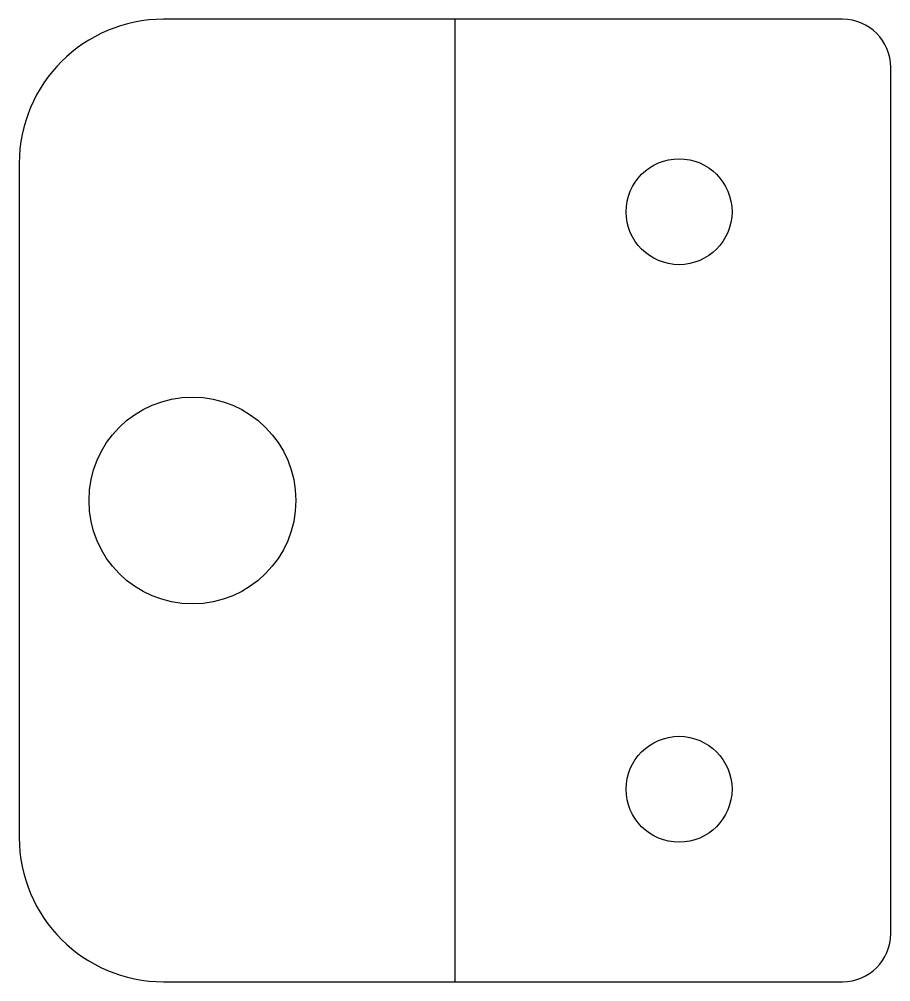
# Model space of a CAD drawing. Extents: x -40 to 51, y -50 to 50.
import ezdxf

# ---------------------------------------------------------------- set-up
doc = ezdxf.new("R2010")
doc.units = 0

msp = doc.modelspace()

# ---------------------------------------------------------------- linework, layer by layer
at = {"layer": '1'}
msp.add_lwpolyline([(50.8, 45, 0.41421), (45.8, 50), (-24.78, 50, 0.41421), (-39.78, 35), (-39.78, -35, 0.41421), (-24.78, -50), (45.8, -50, 0.41421), (50.8, -45)], format="xyb", close=True, dxfattribs=at)
for centre, radius in [((28.8, 30), 5.5), ((-21.78, 0), 10.75), ((28.8, -30), 5.5)]:
    msp.add_circle(centre, radius, dxfattribs=at)
at = {"layer": '2'}
msp.add_line((5.51, -50), (5.51, 50), dxfattribs=at)

doc.saveas('drawing.dxf')
